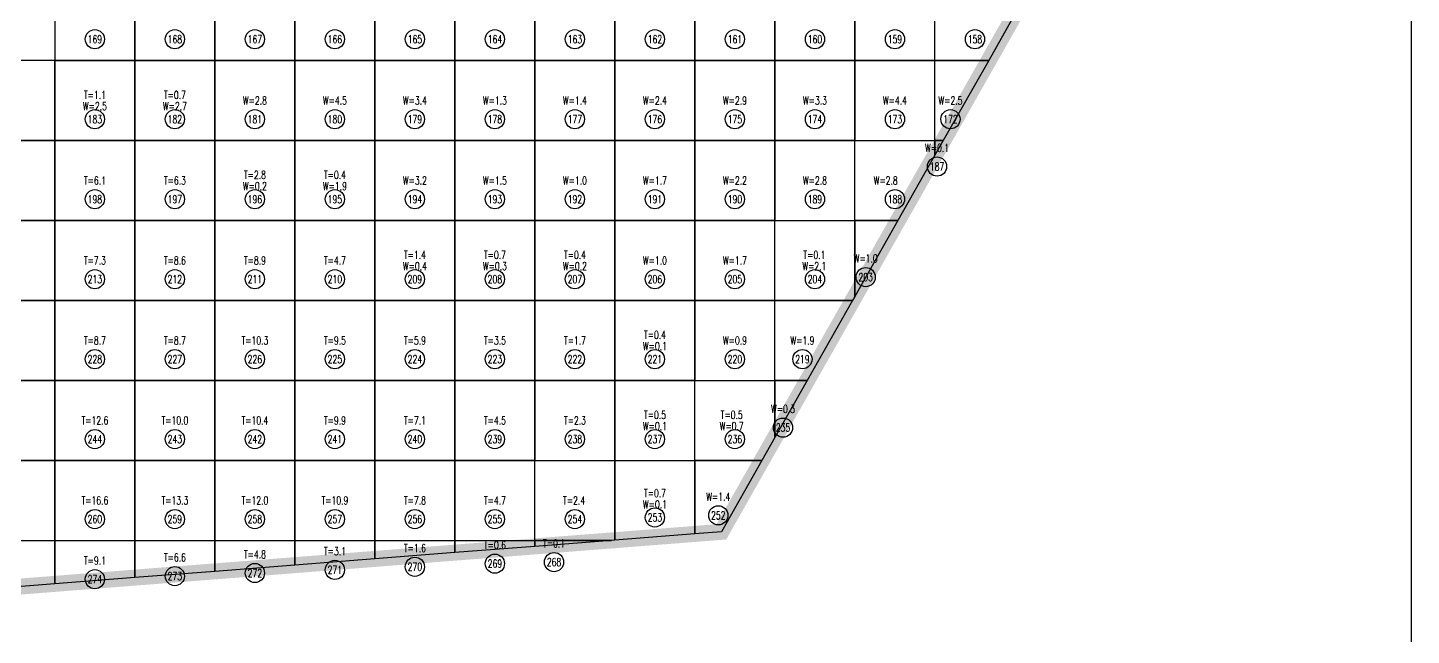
# Model space of a CAD drawing. Extents: x 4283 to 40403, y 1134 to 1764.
# Drawn here: x 16305.5 to 16392, y 1574.5 to 1612.5 of the extents above; entities that cross this region are included whole.
import ezdxf
from ezdxf.enums import TextEntityAlignment as Align

# ---------------------------------------------------------------- set-up
doc = ezdxf.new("R2010")
doc.units = 0
for name, color, linetype in [('tdz_18-2方格网', 2, 'Continuous'), ('tdz_18-2方格网计算', 7, 'Continuous'), ('tdz_土方计算图', 7, 'Continuous'), ('tdz_格田', 6, 'Continuous')]:
    doc.layers.add(name, color=color, linetype=linetype)
doc.styles.add('GLandNum', font='txt_____.ttf', dxfattribs={"width": 0.7, "height": 0.5})

msp = doc.modelspace()

# ---------------------------------------------------------------- linework, layer by layer
at = {"layer": 'tdz_18-2方格网', "linetype": 'Continuous'}
for points in [[(16302.219, 1610.44, 3398.94), (16302.219, 1615.44, 3399), (16307.219, 1615.44, 3398.941), (16307.219, 1610.44, 3398.854)], [(16307.219, 1615.44, 3398.941), (16307.219, 1610.44, 3398.854), (16312.219, 1610.44, 3398.691), (16312.219, 1615.44, 3398.674)], [(16312.219, 1615.44, 3398.674), (16312.219, 1610.44, 3398.691), (16317.219, 1610.44, 3398.332), (16317.219, 1615.44, 3398.34)], [(16317.219, 1615.44, 3398.34), (16317.219, 1610.44, 3398.332), (16322.219, 1610.44, 3397.987), (16322.219, 1615.44, 3397.999)], [(16322.219, 1615.44, 3397.999), (16322.219, 1610.44, 3397.987), (16327.219, 1610.44, 3397.715), (16327.219, 1615.44, 3397.701)], [(16327.219, 1615.44, 3397.701), (16327.219, 1610.44, 3397.715), (16332.219, 1610.44, 3397.387), (16332.219, 1615.44, 3397.449)], [(16332.219, 1615.44, 3397.449), (16332.219, 1610.44, 3397.387), (16337.219, 1610.44, 3397.108), (16337.219, 1615.44, 3397.396)], [(16337.219, 1615.44, 3397.396), (16337.219, 1610.44, 3397.108), (16342.219, 1610.44, 3396.942), (16342.219, 1615.44, 3397.229)], [(16342.219, 1615.44, 3397.229), (16342.219, 1610.44, 3396.942), (16347.219, 1610.44, 3396.714), (16347.219, 1615.44, 3396.865)], [(16347.219, 1615.44, 3396.865), (16347.219, 1610.44, 3396.714), (16352.219, 1610.44, 3396.483), (16352.219, 1615.44, 3396.604)], [(16352.219, 1615.44, 3396.604), (16352.219, 1610.44, 3396.483), (16357.219, 1610.44, 3396.252), (16357.219, 1615.44, 3396.324)], [(16357.219, 1615.44, 3396.324), (16357.219, 1610.44, 3396.252), (16362.219, 1610.44, 3396.056), (16362.219, 1615.44, 3396.154)], [(16365.577, 1610.44, 3396), (16362.219, 1610.44, 3396.056), (16362.219, 1615.44, 3396.154), (16367.219, 1615.44, 3396.024), (16367.219, 1613.336, 3396)], [(16302.219, 1610.44, 3398.94), (16302.219, 1605.44, 3398.632), (16307.219, 1605.44, 3398.288), (16307.219, 1610.44, 3398.854)], [(16307.219, 1610.44, 3398.854), (16307.219, 1605.44, 3398.288), (16312.219, 1605.44, 3397.964), (16312.219, 1610.44, 3398.691)], [(16312.219, 1610.44, 3398.691), (16312.219, 1605.44, 3397.964), (16317.219, 1605.44, 3397.907), (16317.219, 1610.44, 3398.332)], [(16317.219, 1610.44, 3398.332), (16317.219, 1605.44, 3397.907), (16322.219, 1605.44, 3397.895), (16322.219, 1610.44, 3397.987)], [(16322.219, 1610.44, 3397.987), (16322.219, 1605.44, 3397.895), (16327.219, 1605.44, 3397.749), (16327.219, 1610.44, 3397.715)], [(16327.219, 1610.44, 3397.715), (16327.219, 1605.44, 3397.749), (16332.219, 1605.44, 3397.343), (16332.219, 1610.44, 3397.387)], [(16332.219, 1610.44, 3397.387), (16332.219, 1605.44, 3397.343), (16337.219, 1605.44, 3397.03), (16337.219, 1610.44, 3397.108)], [(16337.219, 1610.44, 3397.108), (16337.219, 1605.44, 3397.03), (16342.219, 1605.44, 3396.826), (16342.219, 1610.44, 3396.942)], [(16342.219, 1610.44, 3396.942), (16342.219, 1605.44, 3396.826), (16347.219, 1605.44, 3396.603), (16347.219, 1610.44, 3396.714)], [(16347.219, 1610.44, 3396.714), (16347.219, 1605.44, 3396.603), (16352.219, 1605.44, 3396.378), (16352.219, 1610.44, 3396.483)], [(16352.219, 1610.44, 3396.483), (16352.219, 1605.44, 3396.378), (16357.219, 1605.44, 3396.153), (16357.219, 1610.44, 3396.252)], [(16357.219, 1610.44, 3396.252), (16357.219, 1605.44, 3396.153), (16362.219, 1605.44, 3396), (16362.219, 1610.44, 3396.056)], [(16362.219, 1610.44, 3396.056), (16365.577, 1610.44, 3396), (16362.742, 1605.44, 3396), (16362.219, 1605.44, 3396)], [(16302.219, 1605.44, 3398.632), (16302.219, 1600.44, 3398.477), (16307.219, 1600.44, 3398.173), (16307.219, 1605.44, 3398.288)], [(16307.219, 1605.44, 3398.288), (16307.219, 1600.44, 3398.173), (16312.219, 1600.44, 3397.848), (16312.219, 1605.44, 3397.964)], [(16312.219, 1605.44, 3397.964), (16312.219, 1600.44, 3397.848), (16317.219, 1600.44, 3397.526), (16317.219, 1605.44, 3397.907)], [(16317.219, 1605.44, 3397.907), (16317.219, 1600.44, 3397.526), (16322.219, 1600.44, 3397.454), (16322.219, 1605.44, 3397.895)], [(16322.219, 1605.44, 3397.895), (16322.219, 1600.44, 3397.454), (16327.219, 1600.44, 3397.475), (16327.219, 1605.44, 3397.749)], [(16327.219, 1605.44, 3397.749), (16327.219, 1600.44, 3397.475), (16332.219, 1600.44, 3397.253), (16332.219, 1605.44, 3397.343)], [(16332.219, 1605.44, 3397.343), (16332.219, 1600.44, 3397.253), (16337.219, 1600.44, 3396.937), (16337.219, 1605.44, 3397.03)], [(16337.219, 1605.44, 3397.03), (16337.219, 1600.44, 3396.937), (16342.219, 1600.44, 3396.713), (16342.219, 1605.44, 3396.826)], [(16342.219, 1605.44, 3396.826), (16342.219, 1600.44, 3396.713), (16347.219, 1600.44, 3396.489), (16347.219, 1605.44, 3396.603)], [(16347.219, 1605.44, 3396.603), (16347.219, 1600.44, 3396.489), (16352.219, 1600.44, 3396.266), (16352.219, 1605.44, 3396.378)], [(16352.219, 1605.44, 3396.378), (16352.219, 1600.44, 3396.266), (16357.219, 1600.44, 3396.042), (16357.219, 1605.44, 3396.153)], [(16359.907, 1600.44, 3396), (16357.219, 1600.44, 3396.042), (16357.219, 1605.44, 3396.153), (16362.219, 1605.44, 3396), (16362.219, 1604.518, 3396)], [(16362.219, 1605.44, 3396), (16362.742, 1605.44, 3396), (16362.219, 1604.518, 3396)], [(16302.219, 1600.44, 3398.477), (16302.219, 1595.44, 3398.261), (16307.219, 1595.44, 3397.977), (16307.219, 1600.44, 3398.173)], [(16307.219, 1600.44, 3398.173), (16307.219, 1595.44, 3397.977), (16312.219, 1595.44, 3397.744), (16312.219, 1600.44, 3397.848)], [(16312.219, 1600.44, 3397.848), (16312.219, 1595.44, 3397.744), (16317.219, 1595.44, 3397.423), (16317.219, 1600.44, 3397.526)], [(16317.219, 1600.44, 3397.526), (16317.219, 1595.44, 3397.423), (16322.219, 1595.44, 3397.119), (16322.219, 1600.44, 3397.454)], [(16322.219, 1600.44, 3397.454), (16322.219, 1595.44, 3397.119), (16327.219, 1595.44, 3397.021), (16327.219, 1600.44, 3397.475)], [(16327.219, 1600.44, 3397.475), (16327.219, 1595.44, 3397.021), (16332.219, 1595.44, 3397.013), (16332.219, 1600.44, 3397.253)], [(16332.219, 1600.44, 3397.253), (16332.219, 1595.44, 3397.013), (16337.219, 1595.44, 3396.715), (16337.219, 1600.44, 3396.937)], [(16337.219, 1600.44, 3396.937), (16337.219, 1595.44, 3396.715), (16342.219, 1595.44, 3396.591), (16342.219, 1600.44, 3396.713)], [(16342.219, 1600.44, 3396.713), (16342.219, 1595.44, 3396.591), (16347.219, 1595.44, 3396.39), (16347.219, 1600.44, 3396.489)], [(16347.219, 1600.44, 3396.489), (16347.219, 1595.44, 3396.39), (16352.219, 1595.44, 3396.164), (16352.219, 1600.44, 3396.266)], [(16357.072, 1595.44, 3396), (16352.219, 1595.44, 3396.164), (16352.219, 1600.44, 3396.266), (16357.219, 1600.44, 3396.042), (16357.219, 1595.7, 3396)], [(16357.219, 1600.44, 3396.042), (16359.907, 1600.44, 3396), (16357.219, 1595.7, 3396)], [(16302.219, 1595.44, 3398.261), (16302.219, 1590.44, 3397.842), (16307.219, 1590.44, 3397.777), (16307.219, 1595.44, 3397.977)], [(16307.219, 1595.44, 3397.977), (16307.219, 1590.44, 3397.777), (16312.219, 1590.44, 3397.671), (16312.219, 1595.44, 3397.744)], [(16312.219, 1595.44, 3397.744), (16312.219, 1590.44, 3397.671), (16317.219, 1590.44, 3397.36), (16317.219, 1595.44, 3397.423)], [(16317.219, 1595.44, 3397.423), (16317.219, 1590.44, 3397.36), (16322.219, 1590.44, 3397.05), (16322.219, 1595.44, 3397.119)], [(16322.219, 1595.44, 3397.119), (16322.219, 1590.44, 3397.05), (16327.219, 1590.44, 3396.896), (16327.219, 1595.44, 3397.021)], [(16327.219, 1595.44, 3397.021), (16327.219, 1590.44, 3396.896), (16332.219, 1590.44, 3396.751), (16332.219, 1595.44, 3397.013)], [(16332.219, 1595.44, 3397.013), (16332.219, 1590.44, 3396.751), (16337.219, 1590.44, 3396.605), (16337.219, 1595.44, 3396.715)], [(16337.219, 1595.44, 3396.715), (16337.219, 1590.44, 3396.605), (16342.219, 1590.44, 3396.42), (16342.219, 1595.44, 3396.591)], [(16342.219, 1595.44, 3396.591), (16342.219, 1590.44, 3396.42), (16347.219, 1590.44, 3396.228), (16347.219, 1595.44, 3396.39)], [(16347.219, 1595.44, 3396.39), (16347.219, 1590.44, 3396.228), (16352.219, 1590.44, 3396.07), (16352.219, 1595.44, 3396.164)], [(16352.219, 1595.44, 3396.164), (16357.072, 1595.44, 3396), (16354.237, 1590.44, 3396), (16352.219, 1590.44, 3396.07)], [(16302.219, 1590.44, 3397.842), (16302.219, 1585.44, 3397.612), (16307.219, 1585.44, 3397.4), (16307.219, 1590.44, 3397.777)], [(16307.219, 1590.44, 3397.777), (16307.219, 1585.44, 3397.4), (16312.219, 1585.44, 3397.364), (16312.219, 1590.44, 3397.671)], [(16312.219, 1590.44, 3397.671), (16312.219, 1585.44, 3397.364), (16317.219, 1585.44, 3397.243), (16317.219, 1590.44, 3397.36)], [(16317.219, 1590.44, 3397.36), (16317.219, 1585.44, 3397.243), (16322.219, 1585.44, 3396.937), (16322.219, 1590.44, 3397.05)], [(16322.219, 1590.44, 3397.05), (16322.219, 1585.44, 3396.937), (16327.219, 1585.44, 3396.815), (16327.219, 1590.44, 3396.896)], [(16327.219, 1590.44, 3396.896), (16327.219, 1585.44, 3396.815), (16332.219, 1585.44, 3396.689), (16332.219, 1590.44, 3396.751)], [(16332.219, 1590.44, 3396.751), (16332.219, 1585.44, 3396.689), (16337.219, 1585.44, 3396.543), (16337.219, 1590.44, 3396.605)], [(16337.219, 1590.44, 3396.605), (16337.219, 1585.44, 3396.543), (16342.219, 1585.44, 3396.397), (16342.219, 1590.44, 3396.42)], [(16342.219, 1590.44, 3396.42), (16342.219, 1585.44, 3396.397), (16347.219, 1585.44, 3396.219), (16347.219, 1590.44, 3396.228)], [(16351.402, 1585.44, 3396.062), (16347.219, 1585.44, 3396.219), (16347.219, 1590.44, 3396.228), (16352.219, 1590.44, 3396.07), (16352.219, 1586.882, 3396.034)], [(16352.219, 1590.44, 3396.07), (16354.237, 1590.44, 3396), (16352.219, 1586.882, 3396.034)], [(16302.219, 1585.44, 3397.612), (16302.219, 1580.44, 3397.502), (16307.219, 1580.44, 3397.323), (16307.219, 1585.44, 3397.4)], [(16307.219, 1585.44, 3397.4), (16307.219, 1580.44, 3397.323), (16312.219, 1580.44, 3397.144), (16312.219, 1585.44, 3397.364)], [(16312.219, 1585.44, 3397.364), (16312.219, 1580.44, 3397.144), (16317.219, 1580.44, 3397.031), (16317.219, 1585.44, 3397.243)], [(16317.219, 1585.44, 3397.243), (16317.219, 1580.44, 3397.031), (16322.219, 1580.44, 3396.784), (16322.219, 1585.44, 3396.937)], [(16322.219, 1585.44, 3396.937), (16322.219, 1580.44, 3396.784), (16327.219, 1580.44, 3396.662), (16327.219, 1585.44, 3396.815)], [(16327.219, 1585.44, 3396.815), (16327.219, 1580.44, 3396.662), (16332.219, 1580.44, 3396.545), (16332.219, 1585.44, 3396.689)], [(16332.219, 1585.44, 3396.689), (16332.219, 1580.44, 3396.545), (16337.219, 1580.44, 3396.446), (16337.219, 1585.44, 3396.543)], [(16342.002, 1580.44, 3396.334), (16337.219, 1580.44, 3396.446), (16337.219, 1585.44, 3396.543), (16342.219, 1585.44, 3396.397), (16342.219, 1580.457, 3396.328)], [(16342.219, 1580.457, 3396.328), (16342.219, 1585.44, 3396.397), (16347.219, 1585.44, 3396.219), (16347.219, 1580.847, 3396.186)], [(16347.219, 1585.44, 3396.219), (16351.402, 1585.44, 3396.062), (16348.871, 1580.976, 3396.147), (16347.219, 1580.847, 3396.186)], [(16302.219, 1577.335, 3397.449), (16302.219, 1580.44, 3397.502), (16307.219, 1580.44, 3397.323), (16307.219, 1577.725, 3397.302)], [(16307.219, 1577.725, 3397.302), (16307.219, 1580.44, 3397.323), (16312.219, 1580.44, 3397.144), (16312.219, 1578.115, 3397.156)], [(16312.219, 1578.115, 3397.156), (16312.219, 1580.44, 3397.144), (16317.219, 1580.44, 3397.031), (16317.219, 1578.506, 3397.012)], [(16317.219, 1578.506, 3397.012), (16317.219, 1580.44, 3397.031), (16322.219, 1580.44, 3396.784), (16322.219, 1578.896, 3396.872)], [(16322.219, 1578.896, 3396.872), (16322.219, 1580.44, 3396.784), (16327.219, 1580.44, 3396.662), (16327.219, 1579.286, 3396.736)], [(16327.219, 1579.286, 3396.736), (16327.219, 1580.44, 3396.662), (16332.219, 1580.44, 3396.545), (16332.219, 1579.676, 3396.6)], [(16332.219, 1579.676, 3396.6), (16332.219, 1580.44, 3396.545), (16337.219, 1580.44, 3396.446), (16337.219, 1580.067, 3396.464)], [(16337.219, 1580.44, 3396.446), (16342.002, 1580.44, 3396.334), (16337.219, 1580.067, 3396.464)]]:
    msp.add_polyline3d(points, close=True, dxfattribs=at)
at = {"layer": 'tdz_18-2方格网计算', "color": 7, "linetype": 'Continuous'}
for centre in [(16309.719, 1611.773), (16314.719, 1611.773), (16319.719, 1611.773), (16324.719, 1611.773), (16329.719, 1611.773), (16334.719, 1611.773), (16339.719, 1611.773), (16344.719, 1611.773), (16349.719, 1611.773), (16354.719, 1611.773), (16359.719, 1611.773), (16364.719, 1611.773), (16309.719, 1606.773), (16314.719, 1606.773), (16319.719, 1606.773), (16324.719, 1606.773), (16329.719, 1606.773), (16334.719, 1606.773), (16339.719, 1606.773), (16344.719, 1606.773), (16349.719, 1606.773), (16354.719, 1606.773), (16359.719, 1606.773), (16363.189, 1606.773), (16362.35, 1603.812), (16309.719, 1601.773), (16314.719, 1601.773), (16319.719, 1601.773), (16324.719, 1601.773), (16329.719, 1601.773), (16334.719, 1601.773), (16339.719, 1601.773), (16344.719, 1601.773), (16349.719, 1601.773), (16354.719, 1601.773), (16359.719, 1601.773), (16309.719, 1596.773), (16314.719, 1596.773), (16319.719, 1596.773), (16324.719, 1596.773), (16329.719, 1596.773), (16334.719, 1596.773), (16339.719, 1596.773), (16344.719, 1596.773), (16349.719, 1596.773), (16354.719, 1596.773), (16357.891, 1596.903), (16309.719, 1591.773), (16314.719, 1591.773), (16319.719, 1591.773), (16324.719, 1591.773), (16329.719, 1591.773), (16334.719, 1591.773), (16339.719, 1591.773), (16344.719, 1591.773), (16349.719, 1591.773), (16353.937, 1591.773), (16352.724, 1587.494), (16309.719, 1586.773), (16314.719, 1586.773), (16319.719, 1586.773), (16324.719, 1586.773), (16329.719, 1586.773), (16334.719, 1586.773), (16339.719, 1586.773), (16344.719, 1586.773), (16349.719, 1586.773), (16344.719, 1581.879), (16348.678, 1582.009), (16309.719, 1581.773), (16314.719, 1581.773), (16319.719, 1581.773), (16324.719, 1581.773), (16329.719, 1581.773), (16334.719, 1581.773), (16339.719, 1581.773), (16319.719, 1578.404), (16324.719, 1578.599), (16329.719, 1578.794), (16334.719, 1578.989), (16338.415, 1579.087), (16309.719, 1578.013), (16314.719, 1578.209)]:
    msp.add_circle(centre, 0.6, dxfattribs=at)
at = {"layer": 'tdz_土方计算图', "linetype": 'Continuous'}
msp.add_lwpolyline([(16391.99, 1674.092), (16391.99, 1514.092)], dxfattribs=at)
at = {"layer": 'tdz_格田', "linetype": 'Continuous', "lineweight": 60, "const_width": 1}
msp.add_lwpolyline([(16272.219, 1581.9), (16304.858, 1618.7), (16322.952, 1665.887), (16381.761, 1672.745), (16372.938, 1623.422), (16348.871, 1580.976), (16277.939, 1575.44), (16272.219, 1581.9)], close=True, dxfattribs=at)

# ---------------------------------------------------------------- texts
at = {"layer": 'tdz_18-2方格网计算', "color": 7, "linetype": 'Continuous', "style": 'GLandNum', "width": 0.7}
for s, p in [('169', (16309.719, 1611.773)), ('168', (16314.719, 1611.773)), ('167', (16319.719, 1611.773)), ('166', (16324.719, 1611.773)), ('165', (16329.719, 1611.773)), ('164', (16334.719, 1611.773)), ('163', (16339.719, 1611.773)), ('162', (16344.719, 1611.773)), ('161', (16349.719, 1611.773)), ('160', (16354.719, 1611.773)), ('159', (16359.719, 1611.773)), ('158', (16364.719, 1611.773)), ('183', (16309.719, 1606.773)), ('182', (16314.719, 1606.773)), ('181', (16319.719, 1606.773)), ('180', (16324.719, 1606.773)), ('179', (16329.719, 1606.773)), ('178', (16334.719, 1606.773)), ('177', (16339.719, 1606.773)), ('176', (16344.719, 1606.773)), ('175', (16349.719, 1606.773)), ('174', (16354.719, 1606.773)), ('173', (16359.719, 1606.773)), ('172', (16363.189, 1606.773)), ('187', (16362.35, 1603.812)), ('198', (16309.719, 1601.773)), ('197', (16314.719, 1601.773)), ('196', (16319.719, 1601.773)), ('195', (16324.719, 1601.773)), ('194', (16329.719, 1601.773)), ('193', (16334.719, 1601.773)), ('192', (16339.719, 1601.773)), ('191', (16344.719, 1601.773)), ('190', (16349.719, 1601.773)), ('189', (16354.719, 1601.773)), ('188', (16359.719, 1601.773)), ('203', (16357.891, 1596.903)), ('213', (16309.719, 1596.773)), ('212', (16314.719, 1596.773)), ('211', (16319.719, 1596.773)), ('210', (16324.719, 1596.773)), ('209', (16329.719, 1596.773)), ('208', (16334.719, 1596.773)), ('207', (16339.719, 1596.773)), ('206', (16344.719, 1596.773)), ('205', (16349.719, 1596.773)), ('204', (16354.719, 1596.773)), ('228', (16309.719, 1591.773)), ('227', (16314.719, 1591.773)), ('226', (16319.719, 1591.773)), ('225', (16324.719, 1591.773)), ('224', (16329.719, 1591.773)), ('223', (16334.719, 1591.773)), ('222', (16339.719, 1591.773)), ('221', (16344.719, 1591.773)), ('220', (16349.719, 1591.773)), ('219', (16353.937, 1591.773)), ('235', (16352.724, 1587.494)), ('244', (16309.719, 1586.773)), ('243', (16314.719, 1586.773)), ('242', (16319.719, 1586.773)), ('241', (16324.719, 1586.773)), ('240', (16329.719, 1586.773)), ('239', (16334.719, 1586.773)), ('238', (16339.719, 1586.773)), ('237', (16344.719, 1586.773)), ('236', (16349.719, 1586.773)), ('260', (16309.719, 1581.773)), ('259', (16314.719, 1581.773)), ('258', (16319.719, 1581.773)), ('257', (16324.719, 1581.773)), ('256', (16329.719, 1581.773)), ('255', (16334.719, 1581.773)), ('254', (16339.719, 1581.773)), ('253', (16344.719, 1581.879)), ('252', (16348.678, 1582.009)), ('270', (16329.719, 1578.794)), ('269', (16334.719, 1578.989)), ('268', (16338.415, 1579.087)), ('274', (16309.719, 1578.013)), ('273', (16314.719, 1578.209)), ('272', (16319.719, 1578.404)), ('271', (16324.719, 1578.599))]:
    msp.add_text(s, height=0.5, dxfattribs=at).set_placement(p, align=Align.MIDDLE_CENTER)
at = {"layer": 'tdz_18-2方格网计算', "color": 2, "linetype": 'Continuous', "style": 'GLandNum', "width": 0.7}
for s, p in [('T=1.1', (16309.719, 1608.29)), ('T=0.7', (16314.719, 1608.29)), ('T=6.1', (16309.719, 1602.94)), ('T=6.3', (16314.719, 1602.94)), ('T=2.8', (16319.719, 1603.29)), ('T=0.4', (16324.719, 1603.29)), ('T=7.3', (16309.719, 1597.94)), ('T=8.6', (16314.719, 1597.94)), ('T=8.9', (16319.719, 1597.94)), ('T=4.7', (16324.719, 1597.94)), ('T=1.4', (16329.719, 1598.29)), ('T=0.7', (16334.719, 1598.29)), ('T=0.4', (16339.719, 1598.29)), ('T=0.1', (16354.682, 1598.29)), ('T=8.7', (16309.719, 1592.94)), ('T=8.7', (16314.719, 1592.94)), ('T=10.3', (16319.719, 1592.94)), ('T=9.5', (16324.719, 1592.94)), ('T=5.9', (16329.719, 1592.94)), ('T=3.5', (16334.719, 1592.94)), ('T=1.7', (16339.719, 1592.94)), ('T=0.4', (16344.719, 1593.29)), ('T=0.5', (16344.719, 1588.29)), ('T=0.5', (16349.515, 1588.29)), ('T=12.6', (16309.719, 1587.94)), ('T=10.0', (16314.719, 1587.94)), ('T=10.4', (16319.719, 1587.94)), ('T=9.9', (16324.719, 1587.94)), ('T=7.1', (16329.719, 1587.94)), ('T=4.5', (16334.719, 1587.94)), ('T=2.3', (16339.719, 1587.94)), ('T=0.7', (16344.719, 1583.396)), ('T=16.6', (16309.719, 1582.94)), ('T=13.3', (16314.719, 1582.94)), ('T=12.0', (16319.719, 1582.94)), ('T=10.9', (16324.719, 1582.94)), ('T=7.8', (16329.719, 1582.94)), ('T=4.7', (16334.719, 1582.94)), ('T=2.4', (16339.665, 1582.94)), ('T=4.8', (16319.719, 1579.57)), ('T=3.1', (16324.719, 1579.765)), ('T=1.6', (16329.719, 1579.961)), ('T=0.6', (16334.719, 1580.156)), ('T=0.1', (16338.415, 1580.253)), ('T=9.1', (16309.719, 1579.18)), ('T=6.6', (16314.719, 1579.375))]:
    msp.add_text(s, height=0.5, dxfattribs=at).set_placement(p, align=Align.MIDDLE_CENTER)
at = {"layer": 'tdz_18-2方格网计算', "color": 173, "linetype": 'Continuous', "style": 'GLandNum', "width": 0.7}
for s, p in [('W=2.5', (16309.719, 1607.59)), ('W=2.7', (16314.719, 1607.59)), ('W=2.8', (16319.719, 1607.94)), ('W=4.5', (16324.719, 1607.94)), ('W=3.4', (16329.719, 1607.94)), ('W=1.3', (16334.719, 1607.94)), ('W=1.4', (16339.719, 1607.94)), ('W=2.4', (16344.719, 1607.94)), ('W=2.9', (16349.719, 1607.94)), ('W=3.3', (16354.719, 1607.94)), ('W=4.4', (16359.719, 1607.94)), ('W=2.5', (16363.189, 1607.94)), ('W=0.1', (16362.35, 1604.979)), ('W=3.2', (16329.719, 1602.94)), ('W=1.5', (16334.719, 1602.94)), ('W=1.0', (16339.719, 1602.94)), ('W=1.7', (16344.719, 1602.94)), ('W=2.2', (16349.719, 1602.94)), ('W=2.8', (16354.719, 1602.94)), ('W=2.8', (16359.141, 1602.94)), ('W=0.2', (16319.719, 1602.59)), ('W=1.9', (16324.719, 1602.59)), ('W=1.0', (16344.719, 1597.94)), ('W=1.7', (16349.719, 1597.94)), ('W=1.0', (16357.891, 1598.07)), ('W=0.4', (16329.719, 1597.59)), ('W=0.3', (16334.719, 1597.59)), ('W=0.2', (16339.719, 1597.59)), ('W=2.1', (16354.682, 1597.59)), ('W=0.1', (16344.719, 1592.59)), ('W=0.9', (16349.719, 1592.94)), ('W=1.9', (16353.937, 1592.94)), ('W=0.3', (16352.724, 1588.661)), ('W=0.1', (16344.719, 1587.59)), ('W=0.7', (16349.515, 1587.59)), ('W=1.4', (16348.678, 1583.176)), ('W=0.1', (16344.719, 1582.696))]:
    msp.add_text(s, height=0.5, dxfattribs=at).set_placement(p, align=Align.MIDDLE_CENTER)

doc.saveas('drawing.dxf')
